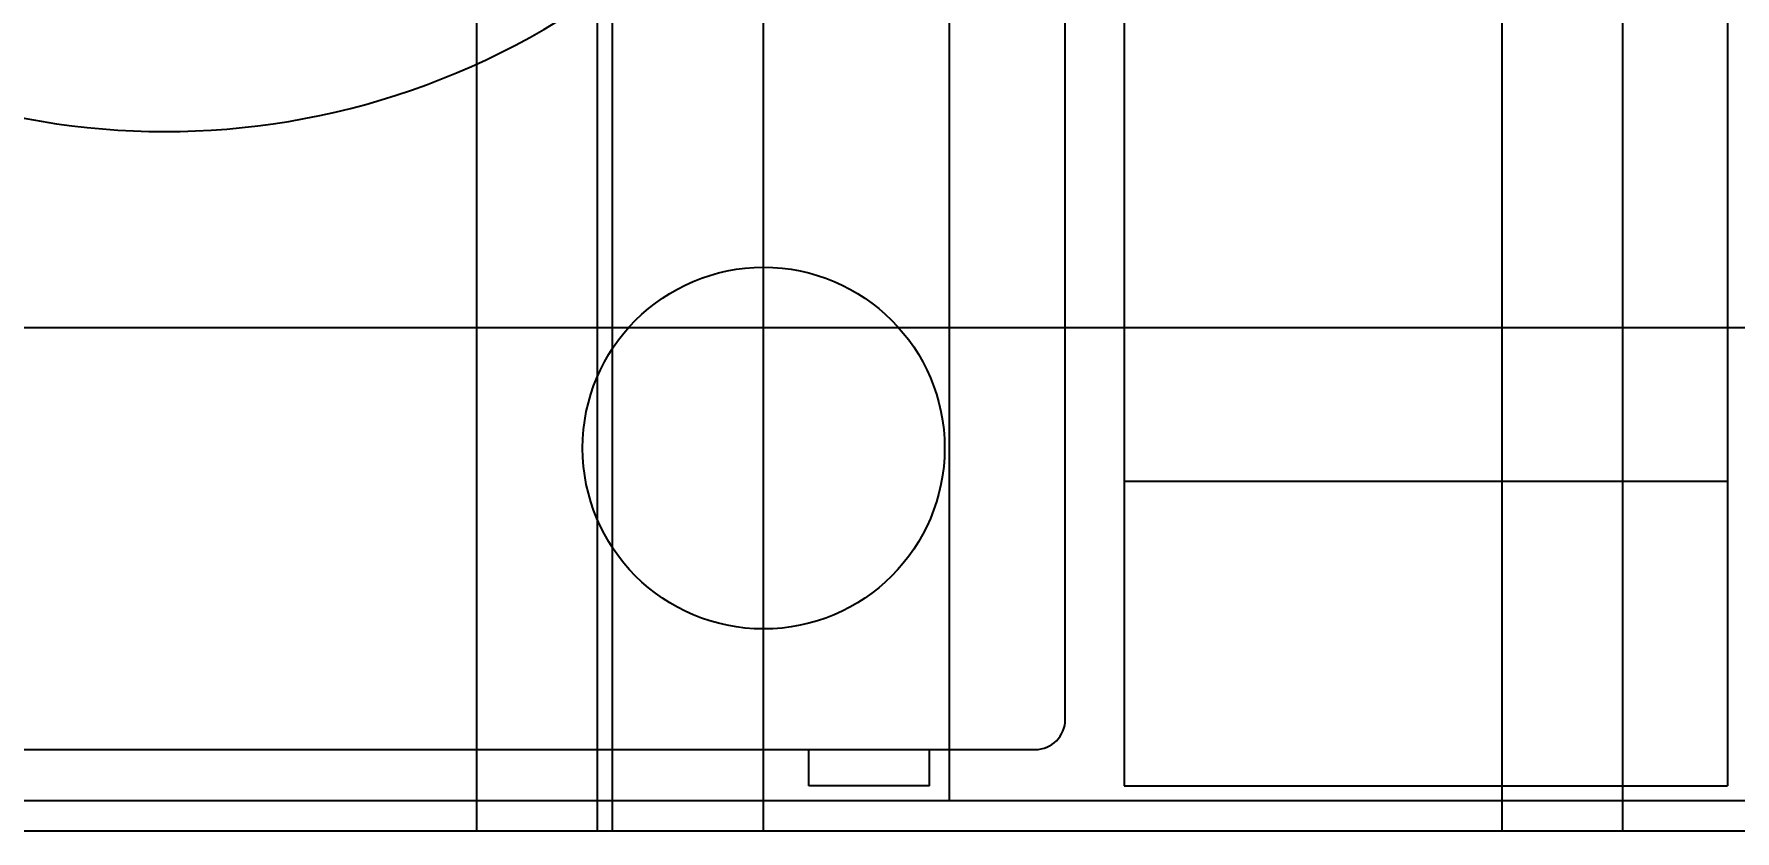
# Model space of a CAD drawing. Header units: millimetres. Extents: x 976 to 9349, y -714 to 2211.
# Drawn here: x 5754.7 to 5811, y 455.7 to 482.2 of the extents above; entities that cross this region are included whole.
import ezdxf

# ---------------------------------------------------------------- set-up
doc = ezdxf.new("R2010")
doc.units = ezdxf.units.MM
for name, color, linetype in [('Inst - odpływ', 35, 'Continuous'), ('Inst - woda', 220, 'Continuous'), ('Meble', 42, 'Continuous'), ('Płytki', 254, 'Continuous'), ('Szkic', 6, 'Continuous'), ('Urządzenia', 183, 'Continuous'), ('Usunięte', 10, 'Continuous'), ('Ściany', 7, 'Continuous')]:
    doc.layers.add(name, color=color, linetype=linetype)
doc.dimstyles.new('ISO-25', dxfattribs={"dimtxt": 4, "dimasz": 5, "dimexe": 1.25, "dimexo": 0.625, "dimgap": 1, "dimtad": 1, "dimtxsty": 'Standard', "dimcen": 2.5, "dimadec": 0, "dimazin": 0, "dimtfac": 1, "dimtmove": 0, "dimatfit": 3, "dimfxl": 1, "dimarcsym": 0})

# ---------------------------------------------------------------- blocks, each defined once
blk = doc.blocks.new('Z$W@#22483')
blk.add_line((0, 0), (237.3, 0))
blk = doc.blocks.new('Z$W@#12717')
for p, q in [((85.3, 254.2), (85.3, 0)), ((65.3, 180), (65.3, 0)), ((65.3, 10.1), (85.3, 10.1)), ((65.3, 0), (85.3, 0))]:
    blk.add_line(p, q)
blk = doc.blocks.new('Z$W@#27038')
for p, q in [((59.7, 2.2), (59.7, 83.7)), ((1, 1.2), (58.7, 1.2)), ((51.2, 0), (51.2, 1.2)), ((55.2, 0), (55.2, 1.2)), ((55.2, 0), (51.2, 0))]:
    blk.add_line(p, q)
blk.add_circle((49.7, 11.2), 6)
for centre, radius, start, end in [((29.85, 46.7), 25, 66.9261, 12.9677), ((58.7, 2.2), 1, 270, 0)]:
    blk.add_arc(centre, radius, start, end)
blk = doc.blocks.new('*D309')
at = {"layer": 'Defpoints', "color": 0}
for p in [(3.542, 49.962), (52.551, 49.962), (28.398, 0.069)]:
    blk.add_point(p, dxfattribs=at)
at = {"layer": 'Szkic', "color": 0, "lineweight": -2}
for p, q in [((51.926, 49.962), (2.292, 49.962)), ((3.542, 5.069), (3.542, 44.962)), ((27.773, 0.069), (2.292, 0.069))]:
    blk.add_line(p, q, dxfattribs=at)
at = {"layer": 'Szkic', "color": 0}
for points in [[(4.375, 44.962), (2.708, 44.962), (3.542, 49.962)], [(2.708, 5.069), (4.375, 5.069), (3.542, 0.069)]]:
    blk.add_solid(points, dxfattribs=at)
at = {"layer": 'Szkic', "color": 0, "insert": (0.208, 25.016), "char_height": 4, "attachment_point": 5, "rotation": 90}
blk.add_mtext('49,89', dxfattribs=at)

msp = doc.modelspace()

# ---------------------------------------------------------------- linework, layer by layer
at = {"layer": 'Inst - odpływ'}
for p, q in [((5773.828, 511.743), (5773.828, 455.743)), ((5778.828, 511.743), (5778.828, 455.743))]:
    msp.add_line(p, q, dxfattribs=at)
at = {"layer": 'Inst - woda'}
for p, q in [((5769.328, 523.743), (5769.328, 455.743)), ((5773.328, 523.743), (5773.328, 455.743))]:
    msp.add_line(p, q, dxfattribs=at)
at = {"layer": 'Płytki'}
for p, q in [((5784.995, 712.443), (5784.995, 456.743)), ((5724.995, 472.443), (5890.295, 472.443)), ((5889.295, 456.743), (5724.995, 456.743))]:
    msp.add_line(p, q, dxfattribs=at)
at = {"layer": 'Usunięte'}
for p, q in [((5803.32, 568.743), (5803.32, 455.743)), ((5807.32, 568.743), (5807.32, 455.743))]:
    msp.add_line(p, q, dxfattribs=at)

# ---------------------------------------------------------------- block references
at = {"layer": 'Meble'}
msp.add_blockref('Z$W@#12717', (5725.495, 457.243), dxfattribs=at)
at = {"layer": 'Urządzenia'}
msp.add_blockref('Z$W@#27038', (5729.145, 457.243), dxfattribs=at)
at = {"layer": 'Ściany'}
msp.add_blockref('Z$W@#22483', (5723.995, 455.743), dxfattribs=at)

# ---------------------------------------------------------------- dimensions: what is measured, and where the dimension line sits
at = {"layer": 'Szkic'}
dim = msp.add_linear_dim(base=(5709.334, 505.636), p1=(5734.19, 455.743), p2=(5758.344, 505.636), angle=90, dimstyle='ISO-25', dxfattribs=at)
dim.commit()
dim.dimension.update_dxf_attribs({"geometry": '*D309', "text_midpoint": (5706.001, 480.689), "insert": (5705.793, 455.673)})

doc.saveas('drawing.dxf')
